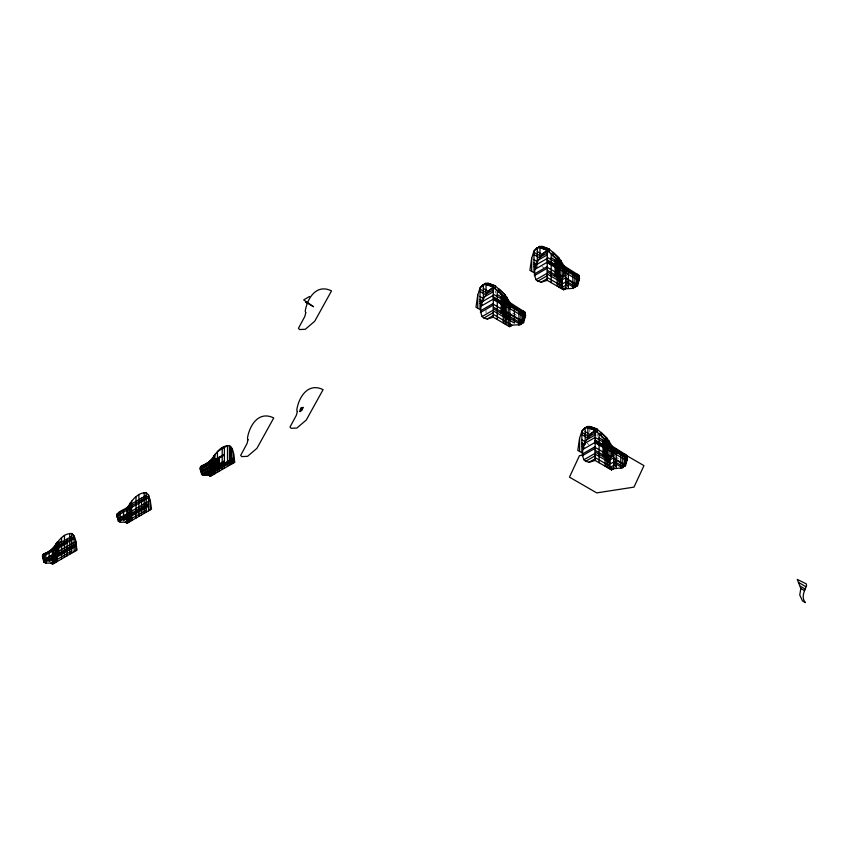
<?xml version="1.0" encoding="UTF-8"?>
<svg xmlns="http://www.w3.org/2000/svg" width="849" height="849" viewBox="0 0 849 849"><rect width="100%" height="100%" fill="white"/><g stroke="black" fill="none" stroke-linecap="round" stroke-linejoin="round"><path stroke-width="0.64" stroke-dasharray="4.25 3.18" d="M541.938 266.575L543.763 267.626M516.383 315.255L511.851 312.634L511.851 313.292M615.79 457.08L618.221 458.481M587.158 443.454L588.951 444.494M597.123 433.881L597.123 436.28M589.843 428.724L589.843 432.077M495.285 290.666L495.285 293.054M486.031 310.172L486.031 313.016"/><path stroke-width="1.27" d="M57.201 552.519L43.395 560.499C43.501 558.642 41.049 555.426 43.607 553.866C56.236 551.043 57.891 533.374 71.709 533.49C76.739 537.067 75.688 544.708 77.089 550.025L52.542 564.203L50.866 563.099L45.793 563.163L43.777 561.921L43.586 559.905L74.128 542.278M201.33 472.065C200.035 470.229 199.335 466.6 202.051 465.56C214.277 462.684 215.763 445.375 229.453 445.651C234.494 449.227 233.443 456.868 234.833 462.185L210.297 476.353L208.61 475.26L203.548 475.323L201.521 474.071L201.33 472.065L219.318 461.686M300.058 411.563L300.673 408.475L302.913 407.382L301.544 410.396L300.058 411.563L300.971 409.823L300.673 408.475L301.979 407.626L302.488 408.433M800.84 588.474L799.747 595L802.454 600.89L805.393 602.599C800.872 597.388 804.428 590.904 806.55 585.523L806.327 583.889L797.264 579.411L800.84 588.474L804.661 590.681M42.896 558.451L42.896 554.471L43.586 559.905M118.022 518.994C113.31 511.873 124.432 510.291 128.029 506.789C131.839 500.146 137.74 492.622 146.145 492.59L148.564 495.084L150.231 500.348L151.525 509.113L126.989 523.292L125.302 522.188L120.24 522.252L118.213 521.01L118.022 518.994L148.564 501.366M565.901 278.132L575.909 283.916L575.643 286.665L572.873 288.384L564.925 288.862L563.609 288.851L562.218 287.323C560.934 281.295 562.845 274.991 565.901 269.791M609.635 464.329L610.633 457.229L613.806 449.874L613.806 468.383L611.503 469.89L595.138 460.445L589.036 462.27L585.725 461.262L583.932 459.776C579.4 449.609 586.797 436.365 595.138 430.252L605.104 439.485L610.07 447.221L625.002 456.932L625.161 460.816L622.625 467.841L611.513 468.935L610.123 467.406L609.635 464.329L613.806 461.92M480.025 299.464L483.346 301.374L483.346 284.489L480.025 287.917L477.743 295.155L475.96 307.2L480.025 309.545L480.025 287.917L483.346 284.489L486.031 284.404L490.298 285.699L493.301 287.026L499.849 292.64L505.059 298.381L506.227 301.416L509.867 305.438L522.931 313.292L523.536 316.571L520.787 324.615L511.979 325.156L493.301 314.374M533.957 262.596L537.279 264.517L537.279 247.632L533.957 251.06L531.676 258.298L529.893 270.343L533.957 272.688L533.957 251.06L537.279 247.632L539.964 247.547L547.234 250.168L557.199 259.401L562.165 267.138L576.853 276.434L577.469 279.714L576.174 284.723M581.862 442.69L585.173 444.6L585.173 427.716L581.862 431.143L579.58 438.381L577.798 450.426L581.862 452.772L581.862 431.143L585.173 427.716L587.858 427.631L595.138 430.252L595.138 460.445M300.811 410.82L301.597 409.908M493.301 317.218L487.199 319.044L483.888 318.035L482.094 316.55C477.594 306.362 484.906 293.128 493.301 287.026L493.301 317.218L509.665 326.663L511.65 325.517M482.582 285.986L485.331 283.343L488.016 283.269L495.285 285.88L505.251 295.112L510.217 302.86L524.915 312.156L525.52 315.425L523.695 322.387L520.925 324.106M547.234 280.35L541.131 282.186L537.82 281.178L536.027 279.692C531.527 269.504 538.839 256.271 547.234 250.168L547.234 280.35L563.598 289.806L565.784 288.522M536.504 249.128L539.253 246.486L541.938 246.401L549.218 249.022L559.183 258.255L564.15 265.992L578.838 275.288L579.453 278.568L577.628 285.529L574.858 287.238M585.545 427.62L587.158 426.569L589.843 426.495L597.123 429.106L607.088 438.339L612.055 446.086L626.742 455.382L627.347 458.651L625.533 465.613L622.752 467.321M500.486 302.244L500.284 303.157L502.438 305.704L505.059 305.905L502.13 301.936L500.486 302.244L493.301 298.095M554.418 265.387L554.217 266.289L556.371 268.846L558.992 269.048L556.063 265.079L554.418 265.387L547.234 261.237M602.323 445.47L602.121 446.372L604.265 448.93L606.897 449.132L603.957 445.163L602.323 445.47L595.138 441.321M522.931 318.768L523.536 316.571L522.931 313.292L522.241 321.58L503.277 310.628M524.915 317.622L525.52 315.425L524.915 312.156L524.226 320.434L522.973 319.712M576.853 281.91L577.469 279.714L576.853 276.434L576.853 281.91L575.909 283.916M578.838 280.764L579.453 278.568L578.838 275.288L578.158 283.577L576.906 282.855M624.758 456.518L625.373 459.797L624.079 464.806L613.806 458.874M626.742 460.848L627.347 458.651L626.742 455.382L626.063 463.66L624.811 462.938M301.544 410.396L302.541 408.327M67.103 541.503L57.828 546.692L57.106 548.39L57.435 554.036M300.769 408.857L301.034 408.231M57.435 548.666L58.995 547.297L58.751 546.332M58.73 548.008L59.228 546.427L58.04 546.194L55.896 549.091L57.806 548.942L58.73 548.008L58.73 554.493M501.154 302.117L500.804 303.443L502.958 305.332L502.417 302.615L493.301 297.585M555.087 265.259L554.737 266.586L556.891 268.475L556.339 265.758L547.234 260.728M602.981 445.343L602.631 446.67L604.796 448.559L604.244 445.842L595.138 440.811M302.913 407.382L302.17 409.589M482.837 285.922L485.331 283.343M537.597 248.205L539.253 246.486M585.502 428.289L587.158 426.569M300.769 409.42L300.153 409.834L300.971 409.823M563.598 289.806L565.901 288.299L565.784 267.435M509.665 326.663L511.979 325.156M613.678 468.616L611.503 469.89M309.556 296.481L303.677 299.877L313.536 306.712L305.438 302.032L307.062 303.22M542.914 253.48L547.234 250.986M540.548 256.865L547.234 253.002M538.786 259.762L547.234 254.891M488.982 290.337L493.301 287.843M536.642 264.57L547.234 258.446M486.615 293.733L493.301 289.859M57.201 543.413L61.574 540.887M484.864 296.619L493.301 291.748M55.896 545.504L71.709 536.377M535.241 269.186L547.234 262.256L563.8 271.818M42.599 555.076L74.128 536.876M130.343 504.593L146.145 495.466M482.71 301.427L493.301 295.314M59.228 546.427L67.103 541.874M42.45 556.848L74.128 538.563M58.772 547.701L67.103 542.882M117.035 514.176L148.564 495.965M534.233 274.068L547.234 266.565M200.46 466.918L210.149 461.325M200.343 467.237L213.64 459.564M116.886 515.937L148.564 497.652M200.215 468.149L224.401 454.194M481.309 306.043L493.301 299.124L523.536 316.571M534.318 275.681L547.234 268.22M200.194 469.009L224.401 455.043M200.353 469.752L219.318 458.8M200.788 471.131L219.318 460.423M43.777 561.921L74.128 544.389M117.831 519.588L131.648 511.607M480.301 310.936L493.301 303.422M45.793 561.964L74.128 545.599M201.139 472.649L219.318 462.153M536.027 279.692L547.234 273.219M118.213 521.01L148.564 503.489M74.128 547.138L49.093 561.582L49.093 551.33M480.385 312.538L493.301 305.078M120.24 521.053L148.564 504.688M201.521 474.071L224.401 460.869M202.2 474.867L224.401 462.047M537.82 281.178L547.234 275.734M148.564 506.227L123.54 520.67L123.54 510.419M50.866 563.099L71.709 551.065M203.548 475.323L233.539 458.004M206.19 475.291L233.539 459.5M125.302 522.188L146.145 510.153M541.131 282.186L547.234 278.663M482.094 316.55L493.301 310.076M208.61 475.26L233.539 460.869M483.888 318.035L493.301 312.602M563.853 273.675L565.901 272.497M487.199 319.044L493.301 315.52M562.728 277.135L565.901 275.309M562.102 279.841L565.901 277.644M561.73 284.245L565.901 281.836M562.218 287.323L565.901 285.19M563.609 288.851L565.901 287.524M590.819 433.563L595.138 431.069M588.442 436.948L595.138 433.086M586.691 439.846L595.138 434.975M585.216 443.146L595.138 437.426L606.897 444.207M583.136 449.27L595.138 442.35L625.373 459.797M582.138 454.162L595.138 446.648M582.223 455.764L595.138 448.304M583.932 459.776L595.138 453.302M585.725 461.262L595.138 455.817M589.036 462.27L595.138 458.747M611.758 453.759L613.806 452.581M610.633 457.229L613.806 455.393M609.996 459.935L613.806 457.728M610.123 467.406L613.806 465.273M611.513 468.935L613.806 467.608M583.305 455.053L579.453 455.648L569.467 477.149L596.73 492.887L633.98 487.124L643.956 465.623L625.787 455.128M547.234 250.168L539.964 247.547L539.964 258.064L533.957 254.594M493.301 287.026L486.031 284.404L486.031 294.921L480.025 291.451M595.138 430.252L587.858 427.631L587.858 438.148L581.862 434.677M554.164 257.205L559.183 260.102M557.093 260.739L557.666 261.067L557.666 259.221M560.977 262.978L558.324 261.45L558.324 259.603M551.203 257.778L557.199 261.248M537.279 251.58L542.691 254.711M547.234 257.332L558.992 264.124M579.251 276.137L560.977 265.588L560.977 260.378M533.957 252.28L539.964 255.74M547.234 259.943L577.267 277.283M574.858 275.914L579.453 278.568M565.901 273.038L577.469 279.714M547.234 262.628L555.044 267.138M576.906 282.197L577.893 282.77M533.957 259.688L537.279 261.609M547.234 267.361L562.165 275.978M557.199 273.76L562.165 276.636M565.901 278.79L577.628 285.529M547.234 270.269L562.165 278.886M565.901 281.04L575.643 286.665M533.957 264.262L537.279 266.172M547.234 271.924L562.165 280.552M565.901 282.706L572.873 286.729M533.957 266.363L536.165 267.647M547.234 274.036L562.165 282.653M565.901 284.808L568.331 286.219M547.234 277.517L562.165 286.134M500.231 294.062L505.251 296.959M507.044 299.835L504.89 298.593L504.89 296.747M497.27 294.645L503.277 298.105M483.346 288.448L488.759 291.568M493.301 294.2L505.059 300.981M505.251 301.416L525.319 312.994M480.025 289.138L486.031 292.597M493.301 296.8L523.334 314.141M522.973 313.96L525.52 315.425M493.301 299.485L501.112 303.995M522.973 319.054L523.96 319.627M480.025 296.545L483.346 298.466M493.301 304.218L521.986 320.773M522.973 321.962L523.695 322.387M493.301 307.126L521.721 323.533M480.025 301.119L482.243 302.393M493.301 308.781L518.941 323.586M480.025 303.231L482.243 304.504M493.301 310.893L514.409 323.076L514.409 308.983M602.068 437.288L607.088 440.185M608.882 443.061L604.997 440.822L604.997 438.975M599.107 437.872L605.104 441.331M585.173 431.674L590.586 434.794M616.692 449.885L623.516 453.822M607.088 444.632L627.146 456.221M581.862 432.364L589.684 436.874M595.138 440.026L627.347 458.651M595.138 442.711L602.949 447.221M624.811 462.281L625.798 462.854M581.862 439.771L585.173 441.692M595.138 447.444L611.704 457.006L611.704 448.665M613.806 458.216L623.813 464M605.104 453.854L610.07 456.72M624.811 465.188L625.533 465.613M595.138 450.352L610.07 458.969M613.806 461.134L623.548 466.759M581.862 444.345L584.07 445.619M595.138 452.008L610.07 460.636L610.038 443.496M613.806 462.79L620.778 466.812M581.862 446.457L584.07 447.731M595.138 454.119L610.07 462.737M613.806 464.902L616.236 466.303M595.138 457.6L610.07 466.218L610.07 469.062M798.686 582.541L806.083 586.808M800.395 586.298L805.245 589.089M503.277 296.259L497.27 290.231L497.27 319.5M624.811 453.907L624.811 466.462M622.752 453.684L622.826 467.608M620.778 454.831L620.778 468.468M618.221 451.063L618.221 453.387M616.236 452.209L616.236 468.415M615.79 448.728L615.79 449.662M613.678 447.519L613.678 450.766M612.055 446.086L612.055 449.821M611.704 467.162L611.704 469.762M608.882 440.461L608.882 445.672M608.054 444.643L608.054 467.895M607.088 442.032L607.088 438.339L601.092 432.311L601.092 435.622M606.897 441.607L606.897 467.226M606.717 439.973L606.717 441.82M606.228 439.686L606.228 441.533M605.942 448.739L605.942 456.582M605.57 439.304L605.57 441.151M605.104 466.197L605.104 439.485L599.107 433.457L599.107 462.726M604.743 441.119L604.743 446.659M604.796 448.559L604.796 455.924M604.244 440.833L604.244 445.842M604.265 448.93L604.265 457.282M603.586 440.451L603.586 445.322M603.013 440.122L603.013 445.025M603.013 447.646L603.013 456.56M597.123 432.693L597.123 429.106L589.843 426.495L589.843 428.724M579.58 438.381L579.58 451.456M576.906 273.824L576.906 286.378M574.858 273.601L574.922 287.514M572.873 274.747L572.873 288.384M570.316 270.98L570.316 273.293M568.331 272.126L568.331 288.331M567.885 268.645L567.885 269.579M564.15 265.992L564.15 269.738M563.8 268.581L563.8 275.649M562.134 263.413L562.134 266.257M562.165 267.138L562.165 288.978M560.149 264.559L560.149 287.811M559.183 264.548L559.183 258.255L553.187 252.227L553.187 256.642M558.992 261.513L558.992 287.142M558.822 259.89L558.822 261.736M558.037 268.645L558.037 276.498M557.199 286.113L557.199 259.401L551.203 253.373L551.203 282.643M556.838 261.036L556.838 266.575M556.891 268.475L556.891 275.84M556.339 260.749L556.339 265.758M556.371 268.846L556.371 277.198M555.681 260.367L555.681 265.238M555.108 260.038L555.108 264.93M555.108 267.562L555.108 276.466M549.218 252.609L549.218 249.022L541.938 246.401L541.938 248.64M531.676 258.298L531.676 271.372M522.973 310.681L522.973 323.236M520.925 310.458L520.989 324.382M518.941 311.604L518.941 325.241M511.851 304.292L511.851 305.216M510.217 302.86L510.217 306.595M509.867 305.438L509.867 326.536M508.211 300.27L508.243 325.836M507.044 297.235L507.044 302.446M506.227 301.416L506.227 324.668M505.251 298.806L505.251 295.112L499.254 289.084L499.254 292.396M505.059 298.381L505.059 324M504.402 296.471L504.402 298.307L503.733 296.078M504.104 305.513L504.104 313.355M503.16 295.749L503.277 322.97M502.905 297.893L502.905 303.433M502.958 305.332L502.958 312.697M502.417 297.606L502.417 302.615M502.438 305.704L502.438 314.056M501.748 297.224L501.748 302.106M501.175 296.895L501.175 301.798M501.175 304.42L501.175 313.334M495.285 289.467L495.285 285.88L488.016 283.269L488.016 285.497M477.743 295.155L477.743 308.229M233.539 453.419L233.539 462.938M231.873 448.155L231.873 463.894M230.631 446.425L230.631 464.615M229.453 445.651L229.453 465.294M227.5 466.419L227.5 445.598L217.44 451.583L217.44 472.224M224.401 446.712L224.401 468.213M222.205 447.497L222.205 469.476M219.318 457.123L219.318 471.142M214.946 454.226L214.946 473.668M213.64 455.764L213.64 474.421M212.802 457.982L212.802 474.909M211.337 459.861L211.337 475.758M210.149 460.911L210.149 476.257M202.051 465.56L202.051 474.697M201.362 466.016L201.362 469.168M150.231 500.348L150.231 509.867M148.564 495.084L148.564 510.833M146.145 492.59L146.145 512.223M144.192 492.526L144.192 513.348M141.55 498.119L141.55 514.876M138.896 494.436L138.896 516.404M136.01 496.761L136.01 518.081M131.648 501.154L131.648 520.596M130.343 502.693L130.343 521.35M129.494 504.911L129.494 521.838M128.029 506.789L128.029 522.687M126.841 507.84L126.841 523.196M120.24 512.318L120.24 522.252M118.743 512.488L118.743 521.626M117.332 513.56L117.332 517.54M75.784 541.259L75.784 550.778M74.128 551.744L74.128 535.995L71.709 533.49L71.709 553.134M69.756 533.437L69.756 554.259M67.103 539.03L67.103 555.787M64.46 535.337L64.46 557.315M61.574 537.672L61.574 558.992M58.73 542.532L58.73 546.098M58.316 542.766L58.316 546.321M57.828 543.052L57.828 546.692M57.806 548.942L57.806 555.023M57.467 543.254L57.467 547.287M57.201 542.065L57.201 561.507M56.596 552.391L56.596 554.514M55.896 543.604L55.896 562.261M55.058 545.822L55.058 562.749M53.583 547.701L53.583 563.598M52.405 548.751L52.405 564.107M45.793 553.23L45.793 563.163M44.307 553.399L44.307 562.537M247.982 439.793L247.048 443.528L240.692 455.361L241.732 456.592L247.526 456.348L256.96 448.304L273.749 417.941C258.627 410.46 249.426 425.487 247.462 438.201L247.982 439.793M305.757 312.74L304.823 316.465L298.455 328.298L299.506 329.529L305.3 329.295L314.724 321.251L331.513 290.889C316.39 283.407 307.2 298.434 305.237 311.137L305.757 312.74M297.309 411.5L296.375 415.225L290.018 427.058L291.058 428.289L296.853 428.055L306.287 420.011L323.076 389.649C307.954 382.167 298.752 397.194 296.789 409.897L297.309 411.5"/></g></svg>
